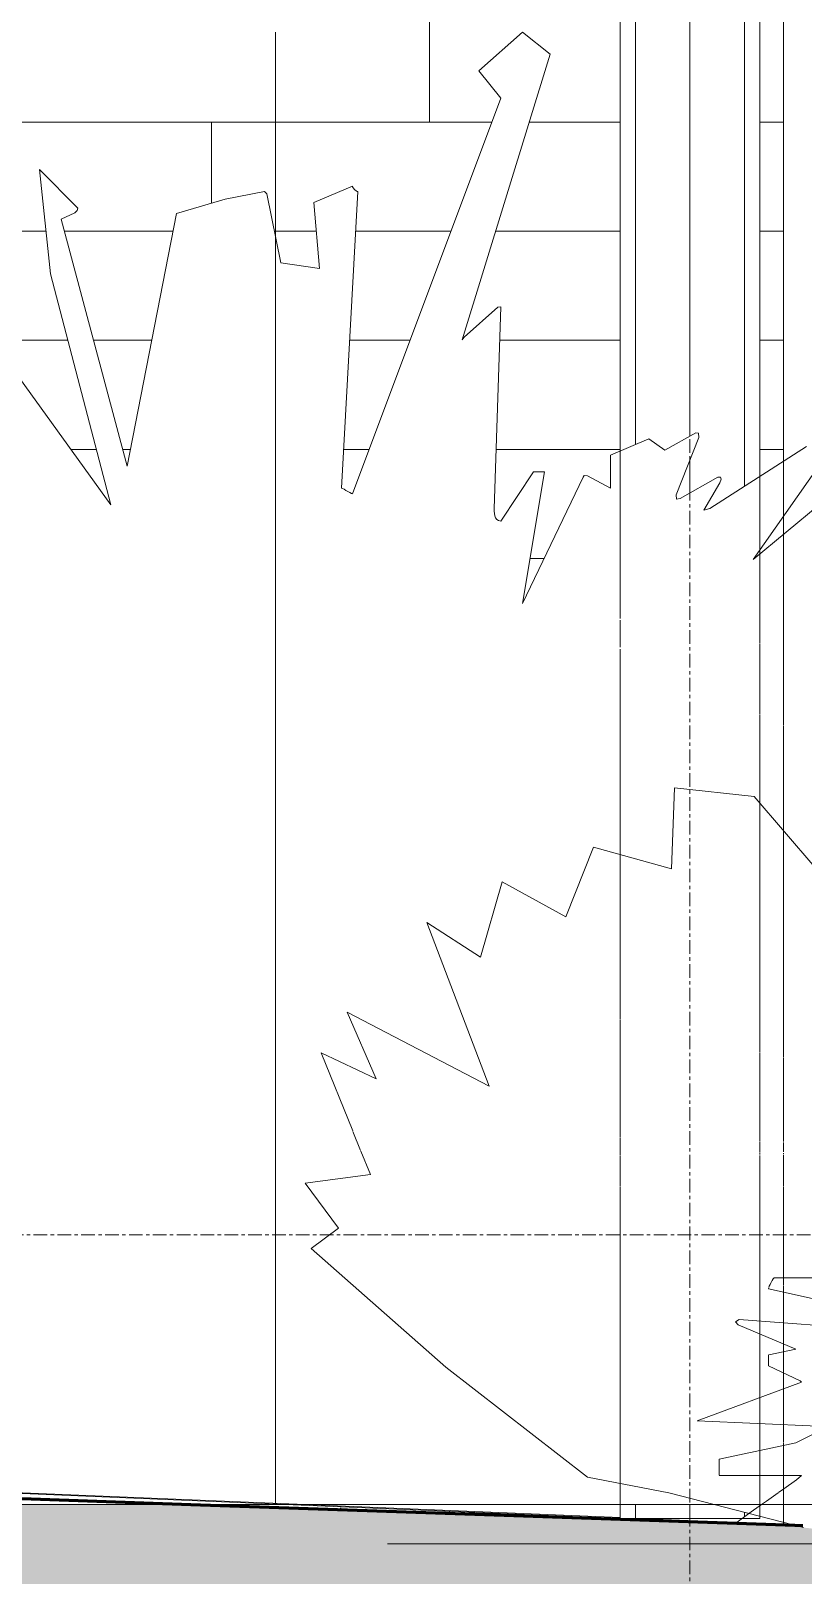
# Model space of a CAD drawing. Header units: inches. Extents: x -3210 to -1935, y -327 to 478.
# Drawn here: x -2070 to -2041.6, y 19.5 to 76.2 of the extents above; entities that cross this region are included whole.
import ezdxf

# ---------------------------------------------------------------- set-up
doc = ezdxf.new("R2010")
doc.units = ezdxf.units.IN
doc.header["$MEASUREMENT"] = 0
doc.linetypes.add('Grid Line 1_2_', pattern=[0.875, 0.5, -0.125, 0.125, -0.125])
for name, color, linetype, lineweight in [('A-DETL-GENF', 92, 'Continuous', 9), ('A-FLOR', 192, 'Continuous', 18), ('A-FLOR-LEVL-1', 51, 'Grid Line 1_2_', 9), ('A-WALL-PATT-1', 111, 'Continuous', 9), ('C-TOPO', 7, 'Continuous', 9), ('C-TOPO-1', 7, 'Continuous', 60), ('S-COLS', 52, 'Continuous', 9), ('S-FNDN', 32, 'Continuous', 18), ('S-GRID-1', 1, 'Grid Line 1_2_', 9)]:
    doc.layers.add(name, color=color, linetype=linetype, lineweight=lineweight)

# ---------------------------------------------------------------- blocks, each defined once
blk = doc.blocks.new('yew 26768 - yew 26768-1778494-BUILDING SECTION - NORTH_SOUTH - LOOKING EAST')
at = {"layer": 'A-DETL-GENF'}
for p, q in [((-2046.341, 48.394), (-2046.448, 45.419)), ((-2043.419, 48.075), (-2046.341, 48.394)), ((-2041.187, 45.478), (-2043.419, 48.075)), ((-2049.317, 46.216), (-2050.326, 43.665)), ((-2046.448, 45.419), (-2049.317, 46.216)), ((-2052.664, 44.941), (-2053.461, 42.178)), ((-2050.326, 43.665), (-2052.664, 44.941)), ((-2053.461, 42.178), (-2055.427, 43.453)), ((-2055.427, 43.453), (-2053.142, 37.449)), ((-2053.142, 37.449), (-2058.349, 40.159)), ((-2058.349, 40.159), (-2057.286, 37.715)), ((-2057.286, 37.715), (-2059.305, 38.671)), ((-2059.305, 38.671), (-2058.148, 35.812)), ((-2058.14, 35.792), (-2057.857, 35.092)), ((-2057.848, 35.071), (-2057.499, 34.208)), ((-2057.499, 34.208), (-2059.89, 33.889)), ((-2059.89, 33.889), (-2058.668, 32.242)), ((-2058.668, 32.242), (-2059.677, 31.498)), ((-2059.677, 31.498), (-2054.736, 27.142)), ((-2054.736, 27.142), (-2049.529, 23.104)), ((-2049.529, 23.104), (-2046.542, 22.536)), ((-2046.542, 22.536), (-2044.884, 22.107)), ((-2044.884, 22.107), (-2041.607, 21.261)), ((-2056.292, 20.66), (-2056.867, 20.66)), ((-2056.867, 20.66), (-2051.17, 20.66)), ((-2054.656, 20.66), (-2056.292, 20.66)), ((-2052.088, 20.66), (-2054.656, 20.66)), ((-2048.72, 20.66), (-2052.088, 20.66)), ((-2044.684, 20.66), (-2048.72, 20.66)), ((-2040.109, 20.66), (-2044.684, 20.66))]:
    blk.add_line(p, q, dxfattribs=at)
blk = doc.blocks.new('fountain grass 26747 - fountain grass 26747-1778495-BUILDING SECTION - NORTH_SOUTH - LOOKING EAST')
at = {"layer": 'A-DETL-GENF'}
for p, q in [((-2042.883, 30.057), (-2042.891, 30.016)), ((-2042.862, 30.115), (-2042.876, 30.074)), ((-2042.831, 30.182), (-2042.862, 30.115)), ((-2042.804, 30.235), (-2042.831, 30.182)), ((-2042.757, 30.321), (-2042.795, 30.254)), ((-2042.72, 30.379), (-2042.757, 30.321)), ((-2042.689, 30.419), (-2042.72, 30.379)), ((-2040.271, 30.419), (-2042.689, 30.419)), ((-2042.891, 30.016), (-2039.264, 29.21)), ((-2043.962, 28.889), (-2044.099, 28.807)), ((-2040.718, 28.652), (-2043.962, 28.889)), ((-2044.099, 28.807), (-2044, 28.694)), ((-2044, 28.694), (-2041.883, 27.8)), ((-2041.883, 27.8), (-2042.877, 27.601)), ((-2042.891, 27.599), (-2042.891, 27.196)), ((-2042.891, 27.196), (-2041.735, 26.645)), ((-2041.731, 26.643), (-2041.682, 26.591)), ((-2041.682, 26.591), (-2045.51, 25.181)), ((-2045.51, 25.181), (-2041.077, 24.979)), ((-2041.883, 24.375), (-2044.704, 23.77)), ((-2041.077, 24.778), (-2041.883, 24.375)), ((-2044.704, 23.77), (-2044.704, 23.18)), ((-2044.704, 23.166), (-2041.682, 23.166)), ((-2042.331, 22.684), (-2042.524, 22.548)), ((-2041.863, 23.018), (-2042.331, 22.684)), ((-2041.682, 23.166), (-2041.863, 23.018)), ((-2043.149, 22.107), (-2043.612, 21.779)), ((-2042.969, 22.235), (-2043.149, 22.107)), ((-2042.534, 22.541), (-2042.969, 22.235)), ((-2043.662, 21.744), (-2044.093, 21.419)), ((-2043.612, 21.779), (-2043.662, 21.744))]:
    blk.add_line(p, q, dxfattribs=at)
blk = doc.blocks.new('fountain grass 26747 - fountain grass 26747-V25-BUILDING SECTION - NORTH_SOUTH - LOOKING EAST')
at = {"layer": 'A-DETL-GENF'}
for p, q in [((-2060.979, 74.695), (-2060.979, 76.105)), ((-2060.979, 75.299), (-2060.979, 76.105)), ((-2053.524, 74.695), (-2051.912, 76.105)), ((-2050.905, 75.299), (-2051.912, 76.105)), ((-2060.979, 64.821), (-2060.979, 75.299)), ((-2054.129, 64.821), (-2050.905, 75.299)), ((-2060.979, 74.695), (-2060.979, 73.687)), ((-2053.524, 74.695), (-2052.718, 73.687)), ((-2060.979, 73.687), (-2060.979, 59.18)), ((-2052.718, 73.687), (-2058.158, 59.18)), ((-2068.233, 69.657), (-2069.643, 71.068)), ((-2069.643, 71.068), (-2069.24, 67.239)), ((-2060.979, 69.657), (-2060.979, 71.068)), ((-2060.979, 71.068), (-2060.979, 68.624)), ((-2061.382, 70.262), (-2062.826, 69.979)), ((-2061.298, 70.178), (-2061.382, 70.262)), ((-2060.979, 70.43), (-2060.979, 70.463)), ((-2060.979, 70.463), (-2060.979, 69.859)), ((-2060.979, 70.355), (-2060.979, 70.43)), ((-2060.979, 70.319), (-2060.979, 70.355)), ((-2060.979, 70.289), (-2060.979, 70.319)), ((-2060.979, 70.269), (-2060.979, 70.289)), ((-2060.979, 70.262), (-2060.979, 70.269)), ((-2060.979, 59.381), (-2060.979, 70.262)), ((-2060.979, 70.178), (-2060.979, 70.262)), ((-2060.979, 70.262), (-2060.979, 69.979)), ((-2058.158, 70.463), (-2059.569, 69.859)), ((-2058.561, 59.381), (-2057.957, 70.262)), ((-2058.151, 70.43), (-2058.158, 70.463)), ((-2058.099, 70.355), (-2058.151, 70.43)), ((-2058.063, 70.319), (-2058.099, 70.355)), ((-2058.024, 70.289), (-2058.063, 70.319)), ((-2057.988, 70.269), (-2058.024, 70.289)), ((-2057.957, 70.262), (-2057.988, 70.269)), ((-2062.826, 69.979), (-2064.606, 69.456)), ((-2060.778, 67.642), (-2061.298, 70.178)), ((-2060.979, 68.624), (-2060.979, 70.178)), ((-2060.979, 69.979), (-2060.979, 69.456)), ((-2060.979, 69.859), (-2060.979, 67.441)), ((-2059.569, 69.859), (-2059.367, 67.441)), ((-2068.838, 69.254), (-2068.338, 69.477)), ((-2066.42, 60.187), (-2068.838, 69.254)), ((-2068.338, 69.477), (-2068.251, 69.563)), ((-2068.251, 69.563), (-2068.233, 69.657)), ((-2064.606, 69.456), (-2066.42, 60.187)), ((-2060.979, 69.563), (-2060.979, 69.657)), ((-2060.979, 69.477), (-2060.979, 69.563)), ((-2060.979, 69.254), (-2060.979, 69.477)), ((-2060.979, 69.456), (-2060.979, 68.624)), ((-2060.979, 68.624), (-2060.979, 69.254)), ((-2060.979, 68.624), (-2060.979, 60.187)), ((-2060.979, 60.187), (-2060.979, 68.624)), ((-2060.979, 68.624), (-2060.979, 67.239)), ((-2060.979, 67.642), (-2060.979, 68.624)), ((-2067.024, 58.777), (-2073.875, 68.255)), ((-2060.979, 58.777), (-2060.979, 68.255)), ((-2060.979, 68.255), (-2060.979, 67.65)), ((-2060.979, 62.61), (-2060.979, 68.255)), ((-2060.979, 68.255), (-2060.979, 67.985)), ((-2060.979, 67.985), (-2060.979, 67.345)), ((-2060.979, 67.65), (-2060.979, 64.426)), ((-2060.979, 67.441), (-2060.979, 67.642)), ((-2059.367, 67.441), (-2060.778, 67.642)), ((-2069.24, 67.239), (-2067.024, 58.777)), ((-2060.979, 67.345), (-2060.979, 62.279)), ((-2060.979, 67.239), (-2060.979, 58.777)), ((-2060.979, 58.624), (-2060.979, 66.03)), ((-2060.979, 66.03), (-2060.979, 66.02)), ((-2060.979, 66.02), (-2060.979, 64.919)), ((-2052.823, 66.02), (-2054.055, 64.919)), ((-2052.954, 58.624), (-2052.718, 66.03)), ((-2052.718, 66.03), (-2052.823, 66.02)), ((-2060.979, 64.919), (-2060.979, 64.821)), ((-2054.055, 64.919), (-2054.129, 64.821)), ((-2060.979, 64.426), (-2060.979, 61.605)), ((-2060.979, 61.88), (-2060.979, 62.61)), ((-2060.979, 62.279), (-2060.979, 62.148)), ((-2060.979, 62.148), (-2060.979, 62.051)), ((-2060.979, 62.051), (-2060.979, 61.976)), ((-2060.979, 61.976), (-2060.979, 61.908)), ((-2060.979, 61.908), (-2060.979, 61.833)), ((-2060.979, 61.605), (-2060.979, 61.88)), ((-2060.979, 61.833), (-2060.979, 61.737)), ((-2060.979, 61.737), (-2060.979, 61.605)), ((-2060.979, 61.605), (-2060.979, 60.49)), ((-2060.979, 61.396), (-2060.979, 61.416)), ((-2060.979, 61.416), (-2060.979, 60.781)), ((-2060.979, 61.356), (-2060.979, 61.41)), ((-2060.979, 61.41), (-2060.979, 61.396)), ((-2060.979, 61.396), (-2060.979, 60.916)), ((-2060.979, 61.241), (-2060.979, 61.396)), ((-2060.979, 60.873), (-2060.979, 61.356)), ((-2060.979, 59.142), (-2060.979, 61.241)), ((-2060.979, 60.781), (-2060.979, 61.195)), ((-2060.979, 61.195), (-2060.979, 60.59)), ((-2047.278, 61.195), (-2048.688, 60.59)), ((-2046.696, 60.781), (-2047.278, 61.195)), ((-2045.558, 61.416), (-2046.696, 60.781)), ((-2046.273, 59.142), (-2045.446, 61.241)), ((-2045.464, 61.396), (-2045.558, 61.416)), ((-2045.446, 61.241), (-2045.464, 61.396)), ((-2060.979, 60.916), (-2060.979, 58.637)), ((-2060.979, 60.792), (-2060.979, 60.873)), ((-2060.979, 56.762), (-2060.979, 60.792)), ((-2041.491, 60.916), (-2045.046, 58.637)), ((-2043.449, 56.762), (-2040.629, 60.792)), ((-2060.979, 60.59), (-2060.979, 59.381)), ((-2060.979, 60.49), (-2060.979, 59.526)), ((-2048.688, 60.59), (-2048.688, 59.381)), ((-2060.979, 55.15), (-2060.979, 59.986)), ((-2060.979, 59.986), (-2060.979, 58.172)), ((-2060.979, 59.836), (-2060.979, 59.847)), ((-2060.979, 59.847), (-2060.979, 59.784)), ((-2060.979, 59.381), (-2060.979, 59.836)), ((-2060.979, 59.784), (-2060.979, 59.789)), ((-2060.979, 59.789), (-2060.979, 59.001)), ((-2060.979, 59.715), (-2060.979, 59.784)), ((-2060.979, 59.784), (-2060.979, 55.15)), ((-2060.979, 59.582), (-2060.979, 59.715)), ((-2060.979, 58.575), (-2060.979, 59.582)), ((-2060.979, 59.526), (-2060.979, 57.253)), ((-2051.509, 59.986), (-2052.718, 58.172)), ((-2051.912, 55.15), (-2051.106, 59.986)), ((-2049.696, 59.784), (-2051.912, 55.15)), ((-2051.106, 59.986), (-2051.509, 59.986)), ((-2049.65, 59.847), (-2049.696, 59.784)), ((-2049.531, 59.836), (-2049.65, 59.847)), ((-2048.688, 59.381), (-2049.531, 59.836)), ((-2044.753, 59.789), (-2046.126, 59.001)), ((-2045.263, 58.575), (-2044.676, 59.582)), ((-2044.658, 59.784), (-2044.753, 59.789)), ((-2044.676, 59.582), (-2044.633, 59.715)), ((-2044.633, 59.715), (-2044.658, 59.784)), ((-2060.979, 59.37), (-2060.979, 59.381)), ((-2060.979, 59.341), (-2060.979, 59.37)), ((-2060.979, 59.302), (-2060.979, 59.341)), ((-2060.979, 59.259), (-2060.979, 59.302)), ((-2060.979, 59.22), (-2060.979, 59.259)), ((-2060.979, 59.191), (-2060.979, 59.22)), ((-2060.979, 59.18), (-2060.979, 59.191)), ((-2060.979, 58.978), (-2060.979, 59.142)), ((-2060.979, 59.001), (-2060.979, 58.978)), ((-2060.979, 55.964), (-2060.979, 58.986)), ((-2060.979, 58.986), (-2060.979, 56.971)), ((-2058.521, 59.37), (-2058.561, 59.381)), ((-2058.462, 59.341), (-2058.521, 59.37)), ((-2058.394, 59.302), (-2058.462, 59.341)), ((-2058.322, 59.259), (-2058.394, 59.302)), ((-2058.254, 59.22), (-2058.322, 59.259)), ((-2058.197, 59.191), (-2058.254, 59.22)), ((-2058.158, 59.18), (-2058.197, 59.191)), ((-2046.27, 58.978), (-2046.273, 59.142)), ((-2046.126, 59.001), (-2046.27, 58.978)), ((-2060.979, 57.568), (-2060.979, 58.777)), ((-2060.979, 58.777), (-2060.979, 56.762)), ((-2060.979, 58.637), (-2060.979, 58.575)), ((-2060.979, 58.537), (-2060.979, 58.624)), ((-2060.979, 58.45), (-2060.979, 58.537)), ((-2060.979, 58.368), (-2060.979, 58.45)), ((-2060.979, 58.294), (-2060.979, 58.368)), ((-2052.953, 58.537), (-2052.954, 58.624)), ((-2052.946, 58.45), (-2052.953, 58.537)), ((-2052.932, 58.368), (-2052.946, 58.45)), ((-2052.905, 58.294), (-2052.932, 58.368)), ((-2045.046, 58.637), (-2045.263, 58.575)), ((-2041.032, 58.777), (-2043.449, 56.762)), ((-2060.979, 58.234), (-2060.979, 58.294)), ((-2060.979, 58.192), (-2060.979, 58.234)), ((-2060.979, 58.172), (-2060.979, 58.192)), ((-2060.979, 57.971), (-2060.979, 58.021)), ((-2060.979, 58.021), (-2060.979, 57.992)), ((-2060.979, 57.992), (-2060.979, 57.568)), ((-2060.979, 57.927), (-2060.979, 57.971)), ((-2060.979, 57.804), (-2060.979, 57.927)), ((-2060.979, 56.762), (-2060.979, 57.804)), ((-2052.862, 58.234), (-2052.905, 58.294)), ((-2052.801, 58.192), (-2052.862, 58.234)), ((-2052.718, 58.172), (-2052.801, 58.192)), ((-2060.979, 57.253), (-2060.979, 56.605)), ((-2060.979, 56.971), (-2060.979, 56.916)), ((-2060.979, 56.916), (-2060.979, 56.834)), ((-2060.979, 56.834), (-2060.979, 56.77)), ((-2060.979, 56.77), (-2060.979, 56.804)), ((-2060.979, 56.804), (-2060.979, 56.776)), ((-2060.979, 56.776), (-2060.979, 56.367)), ((-2060.979, 56.77), (-2060.979, 56.626)), ((-2060.979, 55.189), (-2060.979, 56.77)), ((-2060.979, 56.56), (-2060.979, 56.762)), ((-2060.979, 56.626), (-2060.979, 55.241)), ((-2060.979, 56.605), (-2060.979, 55.964)), ((-2060.979, 56.427), (-2060.979, 56.56)), ((-2060.979, 54.344), (-2060.979, 56.427)), ((-2060.979, 56.367), (-2060.979, 54.956)), ((-2060.979, 54.956), (-2060.979, 55.964)), ((-2060.979, 55.964), (-2060.979, 52.135)), ((-2060.979, 55.241), (-2060.979, 55.158)), ((-2060.979, 55.158), (-2060.979, 55.189)), ((-2060.979, 55.085), (-2060.979, 55.15)), ((-2060.979, 55.15), (-2060.979, 55.133)), ((-2060.979, 55.133), (-2060.979, 54.392)), ((-2060.979, 54.976), (-2060.979, 55.085)), ((-2060.979, 54.344), (-2060.979, 54.976)), ((-2060.979, 54.948), (-2060.979, 54.949)), ((-2060.979, 54.949), (-2060.979, 54.142)), ((-2060.979, 54.907), (-2060.979, 54.948)), ((-2060.979, 54.797), (-2060.979, 54.907)), ((-2060.979, 54.645), (-2060.979, 54.797)), ((-2060.979, 54.32), (-2060.979, 54.645)), ((-2060.979, 54.392), (-2060.979, 54.142)), ((-2060.979, 54.142), (-2060.979, 54.344)), ((-2060.979, 54.142), (-2060.979, 54.344)), ((-2060.979, 54.2), (-2060.979, 54.32)), ((-2060.979, 54.142), (-2060.979, 54.2)), ((-2060.979, 53.135), (-2060.979, 54.142)), ((-2060.979, 53.336), (-2060.979, 53.369)), ((-2060.979, 53.369), (-2060.979, 52.732)), ((-2060.979, 53.215), (-2060.979, 53.336)), ((-2060.979, 51.847), (-2060.979, 53.215)), ((-2060.979, 53.097), (-2060.979, 53.135)), ((-2060.979, 53.04), (-2060.979, 53.097)), ((-2060.979, 52.971), (-2060.979, 53.04)), ((-2060.979, 52.898), (-2060.979, 52.971)), ((-2060.979, 52.829), (-2060.979, 52.898)), ((-2060.979, 52.771), (-2060.979, 52.829)), ((-2060.979, 52.732), (-2060.979, 52.771)), ((-2060.979, 52.135), (-2060.979, 52.415)), ((-2060.979, 52.415), (-2060.979, 52.255)), ((-2060.979, 52.255), (-2060.979, 51.852)), ((-2060.979, 52.127), (-2060.979, 52.164)), ((-2060.979, 52.164), (-2060.979, 51.684)), ((-2060.979, 52.013), (-2060.979, 52.127)), ((-2060.979, 49.911), (-2060.979, 52.013)), ((-2060.979, 51.852), (-2060.979, 51.128)), ((-2060.979, 51.724), (-2060.979, 51.847)), ((-2060.979, 51.693), (-2060.979, 51.724)), ((-2060.979, 51.724), (-2060.979, 49.911)), ((-2060.979, 51.684), (-2060.979, 51.724)), ((-2060.979, 51.603), (-2060.979, 51.693)), ((-2060.979, 51.474), (-2060.979, 51.603)), ((-2060.979, 51.323), (-2060.979, 51.474)), ((-2060.979, 51.168), (-2060.979, 51.323)), ((-2060.979, 51.027), (-2060.979, 51.168)), ((-2060.979, 51.128), (-2060.979, 51.102)), ((-2060.979, 51.102), (-2060.979, 51.006)), ((-2060.979, 50.918), (-2060.979, 51.027)), ((-2060.979, 51.006), (-2060.979, 50.813)), ((-2060.979, 48.508), (-2060.979, 50.926)), ((-2060.979, 50.926), (-2060.979, 50.774)), ((-2060.979, 48.097), (-2060.979, 50.918)), ((-2060.979, 50.813), (-2060.979, 50.494)), ((-2060.979, 50.774), (-2060.979, 49.314)), ((-2060.979, 49.314), (-2060.979, 50.534)), ((-2060.979, 50.534), (-2060.979, 50.523)), ((-2060.979, 50.523), (-2060.979, 50.416)), ((-2060.979, 50.494), (-2060.979, 50.022)), ((-2060.979, 50.416), (-2060.979, 49.572)), ((-2060.979, 49.495), (-2060.979, 50.164)), ((-2060.979, 50.164), (-2060.979, 50.12)), ((-2060.979, 50.12), (-2060.979, 50.036)), ((-2060.979, 50.036), (-2060.979, 49.004)), ((-2060.979, 50.022), (-2060.979, 48.508)), ((-2060.979, 49.572), (-2060.979, 49.516)), ((-2060.979, 49.516), (-2060.979, 49.495)), ((-2060.979, 49.004), (-2060.979, 48.911)), ((-2060.979, 48.911), (-2060.979, 48.508)), ((-2060.979, 48.508), (-2060.979, 47.501)), ((-2060.979, 47.501), (-2060.979, 48.471)), ((-2060.979, 48.471), (-2060.979, 45.687)), ((-2060.979, 46.889), (-2060.979, 48.299)), ((-2060.979, 48.299), (-2060.979, 47.695)), ((-2060.979, 48.057), (-2060.979, 48.097)), ((-2060.979, 47.998), (-2060.979, 48.057)), ((-2060.979, 47.93), (-2060.979, 47.998)), ((-2060.979, 47.858), (-2060.979, 47.93)), ((-2060.979, 47.79), (-2060.979, 47.858)), ((-2060.979, 47.733), (-2060.979, 47.79)), ((-2060.979, 47.695), (-2060.979, 47.733)), ((-2060.979, 46.856), (-2060.979, 46.889)), ((-2060.979, 46.687), (-2060.979, 46.856)), ((-2060.979, 46.615), (-2060.979, 46.687)), ((-2060.979, 46.413), (-2060.979, 46.615)), ((-2060.979, 46.083), (-2060.979, 46.413)), ((-2060.979, 46.167), (-2060.979, 46.284)), ((-2060.979, 46.284), (-2060.979, 46.083)), ((-2060.979, 45.923), (-2060.979, 46.167)), ((-2060.979, 44.631), (-2060.979, 45.923)), ((-2060.979, 45.687), (-2060.979, 45.083)), ((-2060.979, 45.083), (-2060.979, 44.918)), ((-2060.979, 44.918), (-2060.979, 44.581)), ((-2060.979, 44.471), (-2060.979, 44.631)), ((-2060.979, 44.581), (-2060.979, 44.127)), ((-2060.979, 44.372), (-2060.979, 44.471)), ((-2060.979, 43.595), (-2060.979, 44.372)), ((-2060.979, 44.127), (-2060.979, 43.612)), ((-2060.979, 43.665), (-2060.979, 43.718)), ((-2060.979, 43.718), (-2060.979, 43.485)), ((-2060.979, 43.541), (-2060.979, 43.665)), ((-2060.979, 43.612), (-2060.979, 43.092)), ((-2060.979, 43.463), (-2060.979, 43.595)), ((-2060.979, 43.388), (-2060.979, 43.541)), ((-2060.979, 43.485), (-2060.979, 43.463)), ((-2060.979, 42.456), (-2060.979, 43.388)), ((-2060.979, 43.092), (-2060.979, 42.623)), ((-2060.979, 42.623), (-2060.979, 42.262)), ((-2060.979, 42.329), (-2060.979, 42.456)), ((-2060.979, 41.923), (-2060.979, 42.329)), ((-2060.979, 42.262), (-2060.979, 39.643)), ((-2060.979, 41.851), (-2060.979, 41.923)), ((-2060.979, 41.65), (-2060.979, 41.851)), ((-2060.979, 41.247), (-2060.979, 41.65)), ((-2060.979, 40.844), (-2060.979, 41.247)), ((-2060.979, 40.038), (-2060.979, 40.844)), ((-2060.979, 39.635), (-2060.979, 40.038)), ((-2060.979, 39.643), (-2060.979, 39.24)), ((-2060.979, 39.579), (-2060.979, 39.635)), ((-2060.979, 38.829), (-2060.979, 39.579)), ((-2060.979, 39.24), (-2060.979, 38.635)), ((-2060.979, 38.627), (-2060.979, 38.829)), ((-2060.979, 38.635), (-2060.979, 37.628)), ((-2060.979, 38.544), (-2060.979, 38.627)), ((-2060.979, 38.421), (-2060.979, 38.544)), ((-2060.979, 37.821), (-2060.979, 38.421)), ((-2060.979, 37.418), (-2060.979, 37.821)), ((-2060.979, 37.628), (-2060.979, 37.523)), ((-2060.979, 37.523), (-2060.979, 37.392)), ((-2060.979, 37.015), (-2060.979, 37.418)), ((-2060.979, 37.392), (-2060.979, 37.248)), ((-2060.979, 37.248), (-2060.979, 37.105)), ((-2060.979, 37.105), (-2060.979, 36.977)), ((-2060.979, 36.96), (-2060.979, 37.015)), ((-2060.979, 36.977), (-2060.979, 36.878)), ((-2060.979, 36.209), (-2060.979, 36.96)), ((-2060.979, 36.878), (-2060.979, 36.822)), ((-2060.979, 36.822), (-2060.979, 36.791)), ((-2060.979, 36.781), (-2060.979, 36.419)), ((-2060.979, 36.419), (-2060.979, 36.378)), ((-2060.979, 36.378), (-2060.979, 36.321)), ((-2060.979, 36.321), (-2060.979, 36.253)), ((-2060.979, 36.237), (-2060.979, 36.182)), ((-2060.979, 36.008), (-2060.979, 36.209)), ((-2060.979, 36.171), (-2060.979, 36.114)), ((-2060.979, 36.099), (-2060.979, 36.056)), ((-2060.979, 36.056), (-2060.979, 36.027)), ((-2060.979, 36.016), (-2060.979, 35.887)), ((-2060.979, 35.936), (-2060.979, 36.008)), ((-2060.979, 35.403), (-2060.979, 35.936)), ((-2060.979, 35.866), (-2060.979, 35.21)), ((-2060.979, 35), (-2060.979, 35.403)), ((-2060.979, 35.21), (-2060.979, 35.162)), ((-2060.979, 35.162), (-2060.979, 35.101)), ((-2060.979, 35.078), (-2060.979, 34.993)), ((-2060.979, 34.396), (-2060.979, 35)), ((-2060.979, 34.985), (-2060.979, 34.891)), ((-2060.979, 34.651), (-2060.979, 34.888)), ((-2060.979, 34.888), (-2060.979, 34.813)), ((-2060.979, 34.877), (-2060.979, 34.771)), ((-2060.979, 34.807), (-2060.979, 34.694)), ((-2060.979, 34.771), (-2060.979, 34.677)), ((-2060.979, 34.694), (-2060.979, 33.799)), ((-2060.979, 34.677), (-2060.979, 34.605)), ((-2060.979, 34.605), (-2060.979, 34.651)), ((-2060.979, 34.195), (-2060.979, 34.396)), ((-2060.979, 33.389), (-2060.979, 34.195)), ((-2060.979, 33.799), (-2060.979, 33.598)), ((-2060.979, 33.598), (-2060.979, 33.195)), ((-2060.979, 32.986), (-2060.979, 33.389)), ((-2060.979, 33.195), (-2060.979, 32.642)), ((-2060.979, 32.18), (-2060.979, 32.986)), ((-2060.979, 32.642), (-2060.979, 32.59)), ((-2060.979, 32.59), (-2060.979, 31.18)), ((-2060.979, 32.381), (-2060.979, 32.583)), ((-2060.979, 32.583), (-2060.979, 32.18)), ((-2060.979, 30.568), (-2060.979, 32.381)), ((-2060.979, 31.18), (-2060.979, 30.979)), ((-2060.979, 30.979), (-2060.979, 30.777)), ((-2060.979, 30.777), (-2060.979, 30.374)), ((-2060.979, 30.504), (-2060.979, 30.568)), ((-2060.979, 30.165), (-2060.979, 30.504)), ((-2060.979, 30.374), (-2060.979, 29.77)), ((-2060.979, 28.351), (-2060.979, 30.165)), ((-2060.979, 29.77), (-2060.979, 29.165)), ((-2060.979, 29.165), (-2060.979, 29.018)), ((-2060.979, 29.018), (-2060.979, 28.683)), ((-2060.979, 28.683), (-2060.979, 28.234)), ((-2060.979, 28.321), (-2060.979, 28.351)), ((-2060.979, 28.242), (-2060.979, 28.321)), ((-2060.979, 28.133), (-2060.979, 28.242)), ((-2060.979, 28.234), (-2060.979, 27.743)), ((-2060.979, 28.011), (-2060.979, 28.133)), ((-2060.979, 27.894), (-2060.979, 28.011)), ((-2060.979, 27.8), (-2060.979, 27.894)), ((-2060.979, 27.747), (-2060.979, 27.8)), ((-2060.979, 25.329), (-2060.979, 27.747)), ((-2060.979, 27.743), (-2060.979, 26.927)), ((-2060.979, 26.927), (-2060.979, 26.747)), ((-2060.979, 26.747), (-2060.979, 26.682)), ((-2060.979, 26.682), (-2060.979, 26.381)), ((-2060.979, 26.381), (-2060.979, 26.344)), ((-2060.979, 26.344), (-2060.979, 24.934)), ((-2060.979, 24.926), (-2060.979, 25.329)), ((-2060.979, 25.329), (-2060.979, 24.926)), ((-2060.979, 24.926), (-2060.979, 25.329)), ((-2060.979, 24.934), (-2060.979, 24.531)), ((-2060.979, 24.826), (-2060.979, 24.926)), ((-2060.979, 24.559), (-2060.979, 24.826)), ((-2060.979, 24.168), (-2060.979, 24.559)), ((-2060.979, 24.531), (-2060.979, 23.842)), ((-2060.979, 23.702), (-2060.979, 24.168)), ((-2060.979, 23.725), (-2060.979, 23.926)), ((-2060.979, 23.926), (-2060.979, 23.12)), ((-2060.979, 23.829), (-2060.979, 23.725)), ((-2060.979, 23.206), (-2060.979, 23.702)), ((-2060.979, 22.725), (-2060.979, 23.206)), ((-2060.979, 23.12), (-2060.979, 22.148)), ((-2060.979, 22.306), (-2060.979, 22.725)), ((-2100.27, 22.113), (-2019.27, 22.105)), ((-2061.112, 22.105), (-2070.016, 22.105)), ((-2052.208, 22.105), (-2061.112, 22.105)), ((-2060.979, 22.105), (-2060.979, 22.306)), ((-2060.979, 22.113), (-2060.979, 22.105)), ((-2044.874, 22.105), (-2059.856, 22.105)), ((-2044.031, 22.105), (-2052.208, 22.105)), ((-2043.152, 22.105), (-2044.874, 22.105)), ((-2036.815, 22.105), (-2044.031, 22.105)), ((-2030.707, 22.105), (-2043.152, 22.105))]:
    blk.add_line(p, q, dxfattribs=at)

msp = doc.modelspace()

# ---------------------------------------------------------------- hatches: boundary and pattern name
at = {"layer": 'A-FLOR'}
h = msp.add_hatch(color=256, dxfattribs=at)
h.paths.add_polyline_path([(-2044.09171, 21.4203), (-2044.05669, 21.44667), (-2047.68599, 21.59692), (-2048.33668, 21.59692), (-2044.87026, 21.45269)], flags=0)
h.paths.add_polyline_path([(-2048.33668, 21.59692), (-2048.33668, 21.625), (-2060.02849, 22.10894), (-2060.54776, 22.10496), (-2050.8267, 21.70051)], flags=0)
h.paths.add_polyline_path([(-2100.55573, 23.76951), (-2100.57995, 23.8018), (-2101.9814, 23.84936), (-2101.99195, 23.82927), (-2100.67333, 23.77441)], flags=0)
h.paths.add_polyline_path([(-2103.92426, 23.90966), (-2103.91238, 23.92682), (-2103.97993, 23.91198)], flags=0)
h.paths.add_polyline_path([(-2104.33668, 23.92682), (-2104.33668, 23.95833), (-2120.49632, 24.61745), (-2120.56027, 24.60181), (-2105.53964, 23.97687)], flags=0)
h.paths.add_polyline_path([(-2146.76945, 25.69226), (-2146.8063, 25.7279), (-2149.15206, 25.80623), (-2149.24161, 25.79511), (-2147.14498, 25.70788)], flags=0)
h.paths.add_polyline_path([(-2150.36284, 25.84176), (-2150.2507, 25.87142), (-2160.01134, 26.25673), (-2160.33668, 26.25673), (-2150.7243, 25.8568)], flags=0)
h.paths.add_polyline_path([(-2160.33668, 26.25673), (-2160.33668, 26.29167), (-2163.08728, 26.40627), (-2163.88701, 26.40444)], flags=0)
h.paths.add_polyline_path([(-2242.6155, 29.67998), (-2242.80007, 29.72764), (-2266.33668, 30.70833), (-2266.33668, 30.66691), (-2244.08034, 29.74093)], flags=0)
at = {"layer": 'A-WALL-PATT-1'}
h = msp.add_hatch(dxfattribs=at)
h.set_pattern_fill('FP_5', color=256, style=0, pattern_type=2)
h.set_pattern_definition([(0, (-2047.337, 32.8), (0, 4), []), (90, (-2047.337, 32.8), (-8, 8), [4, -28]), (90, (-2031.337, 36.8), (-8, 8), [4, -28])])
h.paths.add_polyline_path([(-2044.05669, 21.44667), (-2043.85714, 21.59692), (-2047.41603, 21.58664), (-2044.53913, 21.46677)], flags=0)
h.paths.add_polyline_path([(-2048.33668, 21.625), (-2048.33668, 22.1078), (-2059.85581, 22.10496), (-2050.14903, 21.70051)], flags=0)
h.paths.add_polyline_path([(-2100.57995, 23.8018), (-2100.67333, 23.92631), (-2101.68073, 23.84767), (-2100.62219, 23.80356)], flags=0)
h.paths.add_polyline_path([(-2104.33668, 23.95833), (-2104.33668, 24.53078), (-2104.90463, 24.53078), (-2104.90463, 24.93377), (-2104.33668, 25.18224), (-2104.33668, 31.34826), (-2105.06119, 30.75127), (-2104.43222, 29.52011), (-2104.61976, 29.08059), (-2108.53169, 24.64297), (-2120.44671, 24.62958), (-2105.53964, 24.00846)], flags=0)
h.paths.add_polyline_path([(-2147.63039, 25.76224), (-2147.70145, 25.98634), (-2148.77839, 25.85263), (-2148.77839, 25.81007), (-2147.96899, 25.77635)], flags=0)
h.paths.add_polyline_path([(-2150.82486, 25.89534), (-2150.85344, 26.00715), (-2152.4569, 26.03545), (-2153.59998, 26.40535), (-2155.21168, 26.40444), (-2155.21168, 26.25673), (-2159.49821, 26.25673), (-2151.07878, 25.90592)], flags=0)
h.paths.add_polyline_path([(-2160.33668, 26.29167), (-2160.33668, 26.40601), (-2163.04332, 26.40444)], flags=0)
h.paths.add_polyline_path([(-2099.21168, 30.60112), (-2098.85983, 30.77704), (-2098.85983, 30.97854), (-2099.21168, 30.97854), (-2099.21168, 30.75621)], flags=0)
h.paths.add_polyline_path([(-2097.85243, 34.60545), (-2097.74433, 34.68269), (-2098.11913, 35.44823), (-2099.21168, 35.69103), (-2099.21168, 34.7032), (-2098.50053, 34.65125)], flags=0)
h.paths.add_polyline_path([(-2098.59433, 36.41885), (-2099.21168, 37.67983), (-2099.21168, 36.41885)], flags=0)
h.paths.add_polyline_path([(-2095.5414, 38.1009), (-2095.43454, 38.63524), (-2097.3425, 39.11226), (-2096.67949, 38.19574), (-2095.63603, 38.10878)], flags=0)
h.paths.add_polyline_path([(-2105.53964, 39.14156), (-2104.33668, 39.47113), (-2104.33668, 40.16536), (-2104.45564, 40.06412)], flags=0)
h.paths.add_polyline_path([(-2097.4987, 39.32818), (-2096.24043, 39.65606), (-2099.21168, 43.20665), (-2099.21168, 41.69611), (-2097.72626, 39.64274)], flags=0)
h.paths.add_polyline_path([(-2095.938, 41.45823), (-2095.6414, 41.60653), (-2099.21168, 49.89229), (-2099.21168, 45.02948), (-2096.07394, 41.60653)], flags=0)
h.paths.add_polyline_path([(-2105.59274, 42.06376), (-2104.33668, 44.37141), (-2104.33668, 104.38232), (-2155.21168, 104.38232), (-2155.21168, 68.14391), (-2154.6281, 68.16303), (-2153.8513, 67.97373), (-2153.804, 67.21033), (-2153.4305, 65.94952), (-2152.4037, 63.52062), (-2153.9702, 60.47992), (-2154.2925, 60.25312), (-2152.24751, 60.03034), (-2152.27143, 60.13572), (-2152.26922, 60.17623), (-2151.86432, 60.38394), (-2151.03238, 61.13114), (-2150.19442, 62.40802), (-2149.8922, 62.67962), (-2149.9542, 63.15012), (-2149.84, 63.44802), (-2149.0043, 63.98852), (-2148.7494, 64.27822), (-2148.6003, 64.73612), (-2148.27934, 64.86672), (-2147.56124, 64.54463), (-2147.37829, 64.41307), (-2143.61697, 67.76655), (-2143.13022, 67.59547), (-2139.76129, 62.71966), (-2139.701, 62.73962), (-2139.701, 63.18005), (-2138.95987, 65.11712), (-2138.97088, 65.52883), (-2138.928, 65.15962), (-2138.85648, 65.18373), (-2138.3154, 66.44103), (-2137.97462, 66.86333), (-2137.52786, 67.09133), (-2137.55309, 66.64743), (-2137.49447, 66.27883), (-2136.75582, 64.53623), (-2136.32812, 64.81893), (-2133.64794, 67.43493), (-2133.58803, 67.43493), (-2133.53516, 67.38353), (-2133.60123, 65.42852), (-2133.2632, 63.47002), (-2133.04882, 64.13649), (-2132.75832, 64.44682), (-2132.37243, 64.56492), (-2131.51323, 64.58452), (-2131.11178, 64.69572), (-2130.77699, 65.01412), (-2129.15525, 63.76354), (-2129.00108, 65.10984), (-2128.59045, 65.33671), (-2128.02368, 65.50175), (-2127.38534, 65.61299), (-2126.56808, 65.6885), (-2125.88648, 65.704), (-2125.81846, 65.70611), (-2126.56808, 67.47459), (-2126.87251, 69.51825), (-2125.35122, 86.8522), (-2125.56067, 87.24285), (-2125.94925, 87.53854), (-2128.05912, 88.61344), (-2128.41653, 89.06563), (-2129.22271, 90.99205), (-2128.73971, 95.05031), (-2128.08155, 96.41455), (-2126.63426, 97.77667), (-2126.03261, 98.03107), (-2125.69339, 98.07267), (-2124.11958, 97.82212), (-2123.09015, 97.22965), (-2122.48344, 96.35528), (-2122.17783, 95.25908), (-2121.85105, 91.23986), (-2121.76528, 90.9772), (-2120.84323, 89.86244), (-2116.97079, 82.60258), (-2114.16281, 67.84367), (-2114.22596, 67.52204), (-2114.41094, 67.27828), (-2115.41024, 66.71914), (-2115.48518, 66.5926), (-2114.3698, 61.54396), (-2115.65627, 52.33532), (-2114.79774, 50.30947), (-2113.08424, 51.57417), (-2113.13734, 48.86446), (-2111.81974, 48.01534), (-2111.76355, 48.0947), (-2111.35155, 48.4518), (-2111.50771, 47.91534), (-2111.50015, 47.80939), (-2110.74644, 47.32366), (-2108.62124, 48.43946), (-2109.25874, 44.93286), (-2106.81474, 47.64246), (-2105.16774, 44.82656), (-2105.5764, 42.16996)], flags=0)
h.paths.add_polyline_path([(-2094.51147, 43.1136), (-2094.40824, 43.24067), (-2096.38289, 47.53842), (-2096.33663, 47.60412), (-2096.13256, 47.73302), (-2095.86622, 47.82382), (-2095.64753, 47.84192), (-2096.82777, 49.16972), (-2096.61334, 49.15932), (-2096.21989, 48.94742), (-2093.56523, 46.50033), (-2093.92246, 48.09161), (-2094.35298, 48.46431), (-2093.98437, 48.38644), (-2095.04821, 53.17372), (-2094.68893, 53.41111), (-2094.30672, 53.61861), (-2094.12803, 53.41111), (-2093.98255, 53.17291), (-2093.71353, 52.58052), (-2093.12034, 52.58052), (-2094.16554, 56.53911), (-2094.15842, 56.73291), (-2093.56523, 57.62271), (-2092.67545, 56.73291), (-2090.30269, 69.18989), (-2091.04416, 62.3682), (-2090.45099, 62.3682), (-2089.8578, 65.6307), (-2088.96801, 65.779), (-2088.78073, 64.1331), (-2090.13291, 57.63111), (-2089.94147, 56.00141), (-2089.11631, 54.36011), (-2088.96801, 54.65671), (-2087.58839, 55.41191), (-2086.94921, 57.13811), (-2086.87755, 59.55051), (-2088.22652, 67.1137), (-2087.78163, 67.70689), (-2087.78163, 67.1137), (-2085.40886, 65.1859), (-2085.26057, 62.5165), (-2084.37078, 63.258), (-2084.07418, 62.9614), (-2082.44292, 54.50841), (-2081.73305, 54.95331), (-2081.75194, 55.18903), (-2082.14632, 57.02951), (-2079.32866, 61.4784), (-2079.22793, 61.4615), (-2079.10384, 61.4161), (-2078.72121, 61.1866), (-2078.58717, 61.0335), (-2079.99562, 56.5399), (-2078.07225, 55.18903), (-2077.95722, 55.18903), (-2077.91216, 55.29154), (-2079.25685, 56.62573), (-2079.31515, 56.76953), (-2079.22793, 56.83688), (-2078.33385, 56.91613), (-2078.30765, 56.97103), (-2078.91215, 58.98592), (-2077.01495, 57.33272), (-2076.13035, 59.3452), (-2076.22016, 59.52582), (-2076.49826, 60.48992), (-2076.49425, 61.60532), (-2076.43645, 61.73682), (-2076.32575, 61.83312), (-2075.88815, 62.05132), (-2075.77745, 62.14762), (-2075.71976, 62.27912), (-2076.34085, 67.34532), (-2076.10175, 67.98542), (-2075.48675, 68.25461), (-2074.16343, 63.81997), (-2073.87975, 64.46535), (-2074.27776, 67.65011), (-2073.87486, 68.25461), (-2067.02407, 58.77652), (-2069.24049, 67.23921), (-2069.64347, 71.06761), (-2068.23302, 69.65711), (-2068.25145, 69.56271), (-2068.33837, 69.47711), (-2068.8375, 69.25421), (-2066.41959, 60.18702), (-2064.60616, 69.45561), (-2062.82629, 69.97881), (-2061.38229, 70.26161), (-2061.2983, 70.17751), (-2060.77781, 67.64222), (-2059.36736, 67.44072), (-2059.56885, 69.85861), (-2058.1584, 70.46312), (-2058.15055, 70.43011), (-2058.06265, 70.31911), (-2057.95691, 70.26161), (-2058.56139, 59.38102), (-2058.46221, 59.34112), (-2058.1584, 59.17952), (-2052.71812, 73.68701), (-2053.52409, 74.69451), (-2051.91215, 76.10491), (-2050.90468, 75.29891), (-2054.12856, 64.82132), (-2054.0549, 64.91892), (-2052.82306, 66.02002), (-2052.71812, 66.03032), (-2052.94649, 58.45032), (-2052.90472, 58.29383), (-2052.82306, 58.20644), (-2052.80143, 58.19152), (-2052.70518, 58.19152), (-2051.50916, 59.98552), (-2051.10618, 59.98552), (-2051.91215, 55.14973), (-2049.65018, 59.84672), (-2049.53078, 59.83562), (-2048.68828, 59.38102), (-2048.68828, 60.59002), (-2048.33668, 60.74071), (-2048.33668, 104.38232), (-2099.21168, 104.38232), (-2099.21168, 53.0717), (-2094.52924, 43.15123)], flags=0)
h.paths.add_polyline_path([(-2084.55395, 48.50833), (-2084.76364, 48.93282), (-2084.7582, 48.6445), (-2084.66737, 48.58395)], flags=0)
h.paths.add_polyline_path([(-2084.75545, 51.12773), (-2084.80774, 51.27056), (-2084.80505, 51.12773)], flags=0)
h.paths.add_polyline_path([(-2127.60147, 51.20911), (-2127.50007, 51.73041), (-2127.26728, 52.14136), (-2126.07064, 53.36991), (-2125.87357, 53.83781), (-2125.36456, 53.36581), (-2124.74274, 52.97985), (-2124.79161, 54.16025), (-2125.21169, 55.2649), (-2125.59948, 55.57202), (-2127.46357, 54.45361), (-2127.43221, 54.16025), (-2127.86917, 52.22181), (-2127.82597, 51.68951), (-2127.79029, 51.61316)], flags=0)
h.paths.add_polyline_path([(-2082.97136, 52.26111), (-2082.95934, 53.76811), (-2084.09285, 58.36391), (-2084.96397, 59.55051), (-2084.82686, 52.28375), (-2084.48645, 52.41513), (-2083.00418, 52.26445)], flags=0)
h.paths.add_polyline_path([(-2209.61581, 52.80782), (-2210.33668, 54.2639), (-2210.33668, 53.28839)], flags=0)
h.paths.add_polyline_path([(-2080.32255, 54.95613), (-2080.42044, 55.18452), (-2080.46102, 55.05504)], flags=0)
h.paths.add_polyline_path([(-2210.33668, 55.3216), (-2210.22031, 55.42722), (-2209.81731, 55.42722), (-2210.08241, 56.15121), (-2209.96221, 56.55491), (-2209.54831, 56.71461), (-2206.79491, 56.43471), (-2206.79491, 60.26311), (-2205.38451, 59.25561), (-2205.98901, 60.66601), (-2205.50791, 61.07541), (-2205.43021, 61.10371), (-2204.91343, 60.73815), (-2203.10938, 59.48386), (-2202.96515, 59.45992), (-2202.92322, 59.54051), (-2204.31881, 60.92521), (-2204.37701, 61.06901), (-2204.31751, 61.13391), (-2203.39571, 61.21561), (-2203.36961, 61.27051), (-2203.97401, 63.28541), (-2200.54872, 60.26311), (-2200.14222, 60.90441), (-2200.15202, 61.55231), (-2201.28212, 63.8253), (-2201.56012, 64.78941), (-2201.55612, 65.9048), (-2201.49842, 66.0363), (-2201.38772, 66.1326), (-2200.95012, 66.3508), (-2200.83942, 66.4471), (-2200.78162, 66.5786), (-2201.40282, 71.6448), (-2201.16362, 72.2849), (-2200.54872, 72.5541), (-2198.86422, 66.9091), (-2198.11042, 66.179), (-2197.12332, 65.9048), (-2198.93672, 68.7257), (-2199.33972, 71.9496), (-2198.93672, 72.5541), (-2192.08601, 63.07601), (-2194.30242, 71.5387), (-2194.70541, 75.36709), (-2193.29496, 73.9566), (-2193.31339, 73.8622), (-2193.40031, 73.77659), (-2193.89944, 73.5537), (-2191.48153, 64.4865), (-2189.6681, 73.7551), (-2187.88823, 74.27829), (-2186.44422, 74.5611), (-2186.36024, 74.47699), (-2185.83974, 71.9417), (-2184.4293, 71.7402), (-2184.63079, 74.15809), (-2183.22034, 74.7626), (-2183.21249, 74.72959), (-2183.12458, 74.6186), (-2183.01938, 74.55165), (-2183.62332, 63.68051), (-2183.52414, 63.64061), (-2183.22034, 63.47901), (-2177.78005, 77.98649), (-2178.58602, 78.99399), (-2176.97408, 80.40439), (-2175.96664, 79.59839), (-2179.1905, 69.1208), (-2179.11683, 69.2184), (-2177.885, 70.3195), (-2177.78005, 70.3298), (-2178.00842, 62.74981), (-2177.96666, 62.59331), (-2177.885, 62.50592), (-2177.86337, 62.49101), (-2177.76712, 62.49101), (-2176.57109, 64.28501), (-2176.16811, 64.28501), (-2176.97408, 59.44921), (-2174.71204, 64.14621), (-2174.54784, 64.11088), (-2173.75024, 63.68051), (-2173.75024, 64.8895), (-2172.33975, 65.494), (-2171.75815, 65.0809), (-2170.62005, 65.7158), (-2170.52635, 65.6955), (-2170.50845, 65.5402), (-2171.33445, 63.44161), (-2171.33235, 63.27751), (-2171.18805, 63.30091), (-2169.81535, 64.0889), (-2169.72035, 64.08351), (-2169.69485, 64.01401), (-2169.73765, 63.88141), (-2170.32485, 62.87461), (-2170.10805, 62.93631), (-2168.45376, 63.99665), (-2168.80285, 65.57503), (-2168.59397, 69.51933), (-2167.0539, 72.90748), (-2167.93666, 73.13975), (-2168.59397, 73.56522), (-2169.08423, 74.38623), (-2169.22378, 75.82784), (-2168.78926, 78.04864), (-2167.56726, 81.22387), (-2166.83513, 82.16208), (-2165.09451, 83.75879), (-2164.04757, 84.24939), (-2162.85725, 84.42287), (-2161.50432, 84.19527), (-2160.33668, 83.63377), (-2160.33668, 104.38232), (-2210.33668, 104.38232), (-2210.33668, 55.35555)], flags=0)
h.paths.add_polyline_path([(-2075.48675, 55.96363), (-2075.08026, 56.60493), (-2075.09006, 57.25283), (-2075.7083, 58.49631), (-2076.55168, 56.90324), (-2075.94837, 56.37092)], flags=0)
h.paths.add_polyline_path([(-2043.21168, 56.9598), (-2042.33668, 57.68896), (-2042.33668, 58.35136), (-2043.21168, 57.10135)], flags=0)
h.paths.add_polyline_path([(-2043.21168, 59.81261), (-2042.33668, 60.37346), (-2042.33668, 104.38232), (-2043.21168, 104.38232), (-2043.21168, 60.91552)], flags=0)
h.paths.add_polyline_path([(-2168.51145, 61.06111), (-2167.91451, 61.55853), (-2167.97424, 61.82856), (-2168.39766, 61.22366)], flags=0)
h.paths.add_polyline_path([(-2072.06136, 61.60532), (-2073.15871, 63.31225), (-2073.62274, 62.43575), (-2073.04846, 61.87952), (-2072.9519, 61.8527)], flags=0)
h.paths.add_polyline_path([(-2155.21168, 63.04136), (-2155.1013, 63.04722), (-2154.957, 63.31772), (-2154.7308, 64.87242), (-2154.5866, 65.14282), (-2154.957, 65.34349), (-2155.21168, 65.3988), (-2155.21168, 63.04722)], flags=0)
h.paths.add_polyline_path([(-2160.33668, 68.47973), (-2160.35455, 73.54861), (-2160.42659, 73.47599), (-2160.69826, 73.42457), (-2162.12567, 73.62618), (-2162.7417, 71.47008), (-2160.61591, 68.56193)], flags=0)
h = msp.add_hatch(dxfattribs=at)
h.set_pattern_fill('FP_1', color=256, style=0, pattern_type=2)
h.set_pattern_definition([(0, (-2422.521, 124.937), (15.36, 3.84), [0.634, -10.886, 0.634, -10.886, -61.44]), (0, (-2422.521, 124.937), (15.36, 3.84), [-23.04, 0.634, -22.406, 0.634, -10.886, -26.88]), (0, (-2422.521, 124.937), (15.36, 3.84), [-57.6, 0.634, -7.046, 0.634, -18.566]), (120, (-2416.761, 126.857), (-11.005538, 11.38215), [0.634, -10.886, 0.634, -10.886, -61.44]), (120, (-2416.761, 126.857), (-11.005538, 11.38215), [-23.04, 0.634, -22.406, 0.634, -10.886, -26.88]), (120, (-2416.761, 126.857), (-11.005538, 11.38215), [-57.6, 0.634, -7.046, 0.634, -18.566]), (240, (-2414.841, 134.537), (-4.354462, -15.22215), [0.634, -10.886, 0.634, -10.886, -61.44]), (240, (-2414.841, 134.537), (-4.354462, -15.22215), [-23.04, 0.634, -22.406, 0.634, -10.886, -26.88]), (240, (-2414.841, 134.537), (-4.354462, -15.22215), [-57.6, 0.634, -7.046, 0.634, -18.566])])
h.paths.add_polyline_path([(-2044.0931, 21.41926), (-2044.09171, 21.4203), (-2060.64488, 22.109), (-2063.95443, 22.10496), (-2044.87026, 21.44609)], flags=0)
h.paths.add_polyline_path([(-2100.07485, 23.09027), (-2100.06883, 23.12034), (-2100.55573, 23.76951), (-2102.32291, 23.82927), (-2104.09863, 23.72481), (-2103.97993, 23.82927), (-2103.92426, 23.90966), (-2120.56027, 24.60181), (-2122.80717, 24.05236), (-2125.08916, 24.05236), (-2100.2551, 23.0972)], flags=0)
h.paths.add_polyline_path([(-2127.21016, 24.13393), (-2131.56794, 24.6538), (-2132.40685, 24.87043), (-2132.36566, 24.83311), (-2132.18312, 24.56188), (-2138.22447, 24.55756), (-2127.26728, 24.13613)], flags=0)
h.paths.add_polyline_path([(-2145.12244, 24.82287), (-2145.64044, 24.99136), (-2146.16249, 25.24327), (-2146.68545, 25.61103), (-2146.76945, 25.69226), (-2149.24161, 25.79511), (-2150.7243, 25.61103), (-2152.3379, 25.34767), (-2151.6404, 25.50395), (-2150.36284, 25.84176), (-2163.93302, 26.40636), (-2186.04123, 26.40444), (-2147.30531, 24.90682), (-2145.64044, 24.84279)], flags=0)
h.paths.add_polyline_path([(-2225.53067, 27.95305), (-2225.73519, 28.22578), (-2228.43529, 28.06696), (-2225.62306, 27.95667)], flags=0)
h.paths.add_polyline_path([(-2229.08323, 28.09236), (-2229.04189, 28.12874), (-2228.65716, 28.68431), (-2230.54255, 28.22325), (-2232.42077, 28.22325), (-2229.16059, 28.0954)], flags=0)
h.paths.add_polyline_path([(-2235.16325, 28.3308), (-2239.30333, 28.82469), (-2242.6155, 29.67998), (-2266.33668, 30.66691), (-2266.33668, 29.55328), (-2236.96517, 28.40146)], flags=0)
at = {"layer": 'C-TOPO'}
msp.add_hatch(color=256, dxfattribs=at).paths.add_polyline_path([(-2326.33668, -196.93641), (-1983.85012, -196.93641), (-1983.85012, 13.5359), (-1989.03674, 14.14553), (-2021.05601, 18.55915), (-2035.57405, 20.65976), (-2036.56525, 20.65976), (-2041.60684, 21.2612), (-2042.0084, 21.34728), (-2064.08118, 22.10934), (-2100.27033, 22.11287), (-2100.07485, 23.09027), (-2125.08916, 24.05236), (-2126.52635, 24.05236), (-2127.26728, 24.13613), (-2138.33668, 24.56188), (-2143.43672, 24.56188), (-2144.55398, 24.69954), (-2145.12244, 24.82287), (-2186.14536, 26.40853), (-2225.33229, 26.41235), (-2225.13079, 27.41981), (-2225.53067, 27.95305), (-2228.43529, 28.06696), (-2229.16059, 28.02429), (-2229.08323, 28.09236), (-2232.42077, 28.22325), (-2234.26174, 28.22325), (-2235.16325, 28.3308), (-2266.33668, 29.55328), (-2266.33668, -10), (-2258.33668, -10), (-2258.33668, -22), (-2282.33668, -22), (-2282.33668, -10), (-2274.33668, -10), (-2274.33668, 24.5), (-2290.8066, 24.5), (-2325.58668, 9.87386), (-2325.58668, -95.375), (-2295.58668, -95.375), (-2295.58668, -109.375), (-2326.33668, -109.375), (-2326.33668, -121.59741)], flags=0)
at = {"layer": 'S-COLS'}
h = msp.add_hatch(dxfattribs=at)
h.set_pattern_fill('FP_16', color=256, style=0, pattern_type=2)
h.set_pattern_definition([(90, (-2021.774, 0), (2, -1e-16), [])])
h.paths.add_polyline_path([(-2048.33668, 21.59692), (-2043.85714, 21.59692), (-2043.61973, 21.78098), (-2044.88404, 22.10747), (-2048.33668, 22.10496), (-2048.33668, 21.62391)], flags=0)
h.paths.add_polyline_path([(-2043.44949, 56.76163), (-2043.21168, 56.9598), (-2043.21168, 57.10135), (-2043.32564, 56.93856)], flags=0)
h.paths.add_polyline_path([(-2045.26289, 58.57512), (-2045.04609, 58.63683), (-2043.21168, 59.81261), (-2043.21168, 133.875), (-2048.33668, 133.875), (-2048.33668, 60.74071), (-2047.27778, 61.19452), (-2046.69628, 60.78142), (-2045.55809, 61.41632), (-2045.46439, 61.39592), (-2045.44649, 61.24072), (-2046.27258, 59.14212), (-2046.27038, 58.97802), (-2046.12618, 59.00143), (-2044.75339, 59.78942), (-2044.65839, 59.78402), (-2044.63289, 59.71452), (-2044.67579, 59.58192), (-2045.22691, 58.63683)], flags=0)

# ---------------------------------------------------------------- linework, layer by layer
at = {"layer": 'A-FLOR'}
for p, q in [((-2103.58044, 23.92682), (-2048.33668, 21.625)), ((-2047.66267, 21.59692), (-2043.72932, 21.43303)), ((-2043.7145, 21.43241), (-2042.33668, 21.375))]:
    msp.add_line(p, q, dxfattribs=at)
at = {"layer": 'A-FLOR-LEVL-1'}
msp.add_line((-1935.47917, 32), (-3194.57025, 32), dxfattribs=at)
at = {"layer": 'C-TOPO'}
for p, q in [((-2064.08123, 22.10934), (-2082.03003, 22.72902)), ((-2052.23969, 21.70051), (-2064.08123, 22.10934)), ((-2052.23969, 21.70051), (-2041.92968, 21.34457)), ((-2041.92968, 21.34457), (-2041.63533, 21.3344))]:
    msp.add_line(p, q, dxfattribs=at)
at = {"layer": 'C-TOPO-1'}
for p, q in [((-2082.02993, 22.72902), (-2064.08118, 22.10934)), ((-2064.08118, 22.10934), (-2052.23979, 21.70052)), ((-2052.23979, 21.70052), (-2041.92967, 21.34456)), ((-2041.92967, 21.34456), (-2041.63533, 21.3344))]:
    msp.add_line(p, q, dxfattribs=at)
at = {"layer": 'S-COLS'}
for p, q in [((-2048.33668, 60.74071), (-2048.33668, 133.875)), ((-2043.21168, 133.875), (-2043.21168, 59.81261)), ((-2048.33668, 54.59694), (-2048.33668, 60.74071)), ((-2043.21168, 59.81261), (-2043.21168, 57.10135)), ((-2043.21168, 57.10135), (-2043.21168, 56.9598)), ((-2043.21168, 56.9598), (-2043.21168, 53.70064)), ((-2048.33668, 53.54534), (-2048.33668, 54.54543)), ((-2048.33668, 45.94355), (-2048.33668, 53.47514)), ((-2043.21168, 53.67923), (-2043.21168, 51.24565)), ((-2043.21168, 51.23127), (-2043.21168, 51.09396)), ((-2043.21168, 51.07483), (-2043.21168, 47.83403)), ((-2043.21168, 47.83403), (-2043.21168, 38.71487)), ((-2048.33668, 39.90359), (-2048.33668, 45.94355)), ((-2048.33668, 38.50358), (-2048.33668, 39.88249)), ((-2043.21168, 38.67987), (-2043.21168, 35.42897)), ((-2048.33668, 35.56903), (-2048.33668, 38.49797)), ((-2048.33668, 35.06312), (-2048.33668, 35.53859)), ((-2043.21168, 35.40603), (-2043.21168, 35.04768)), ((-2048.33668, 34.90456), (-2048.33668, 35.04864)), ((-2048.33668, 33.78928), (-2048.33668, 34.88358)), ((-2043.21168, 35.019), (-2043.21168, 34.94909)), ((-2043.21168, 34.91237), (-2043.21168, 28.83401)), ((-2048.33668, 22.87697), (-2048.33668, 33.76856)), ((-2043.21168, 28.83401), (-2043.21168, 28.36131)), ((-2043.21168, 28.36131), (-2043.21168, 26.02733)), ((-2043.21168, 26.02733), (-2043.21168, 25.07616)), ((-2043.21168, 25.07616), (-2043.21168, 24.3719)), ((-2043.21168, 24.37149), (-2043.21168, 24.08995)), ((-2043.21168, 24.08995), (-2043.21168, 23.18131)), ((-2048.33668, 22.1078), (-2048.33668, 22.86567)), ((-2043.21168, 23.16569), (-2043.21168, 22.1073)), ((-2048.33668, 21.59692), (-2048.33668, 22.1078)), ((-2043.21168, 22.1073), (-2043.21168, 22.06299)), ((-2043.85714, 21.59692), (-2048.33668, 21.59692)), ((-2043.69381, 21.59692), (-2043.85714, 21.59692)), ((-2043.21168, 21.59692), (-2043.68675, 21.59692)), ((-2043.21168, 22.06299), (-2043.21168, 21.67562)), ((-2043.21168, 21.67562), (-2043.21168, 21.59692))]:
    msp.add_line(p, q, dxfattribs=at)
at = {"layer": 'S-FNDN'}
for p, q in [((-2042.33668, 50.85302), (-2042.33668, 104.38232)), ((-2042.33668, 50.68608), (-2042.33668, 50.83719)), ((-2042.33668, 38.50759), (-2042.33668, 50.66502)), ((-2042.33668, 35.42673), (-2042.33668, 38.47455)), ((-2042.33668, 35.04505), (-2042.33668, 35.38339)), ((-2042.33668, 34.95196), (-2042.33668, 34.99707)), ((-2042.33668, 33.79943), (-2042.33668, 34.91729)), ((-2042.33668, 30.29506), (-2042.33668, 33.77218)), ((-2042.33668, 30.13993), (-2042.33668, 30.29266)), ((-2042.33668, 24.39074), (-2042.33668, 30.11822)), ((-2043.93746, 21.41388), (-2242.6155, 29.67998)), ((-2042.33668, 23.18224), (-2042.33668, 24.3719)), ((-2042.33668, 22.29312), (-2042.33668, 23.16569)), ((-2042.33668, 21.375), (-2042.33668, 22.28543))]:
    msp.add_line(p, q, dxfattribs=at)
at = {"layer": 'S-GRID-1'}
msp.add_line((-2045.77418, -165.07357), (-2045.77418, 454.14485), dxfattribs=at)

# ---------------------------------------------------------------- block references
at = {"layer": 'A-DETL-GENF'}
for name in ['fountain grass 26747 - fountain grass 26747-V25-BUILDING SECTION - NORTH_SOUTH - LOOKING EAST', 'fountain grass 26747 - fountain grass 26747-1778495-BUILDING SECTION - NORTH_SOUTH - LOOKING EAST', 'yew 26768 - yew 26768-1778494-BUILDING SECTION - NORTH_SOUTH - LOOKING EAST']:
    msp.add_blockref(name, (0, 0), dxfattribs=at)

doc.saveas('drawing.dxf')
